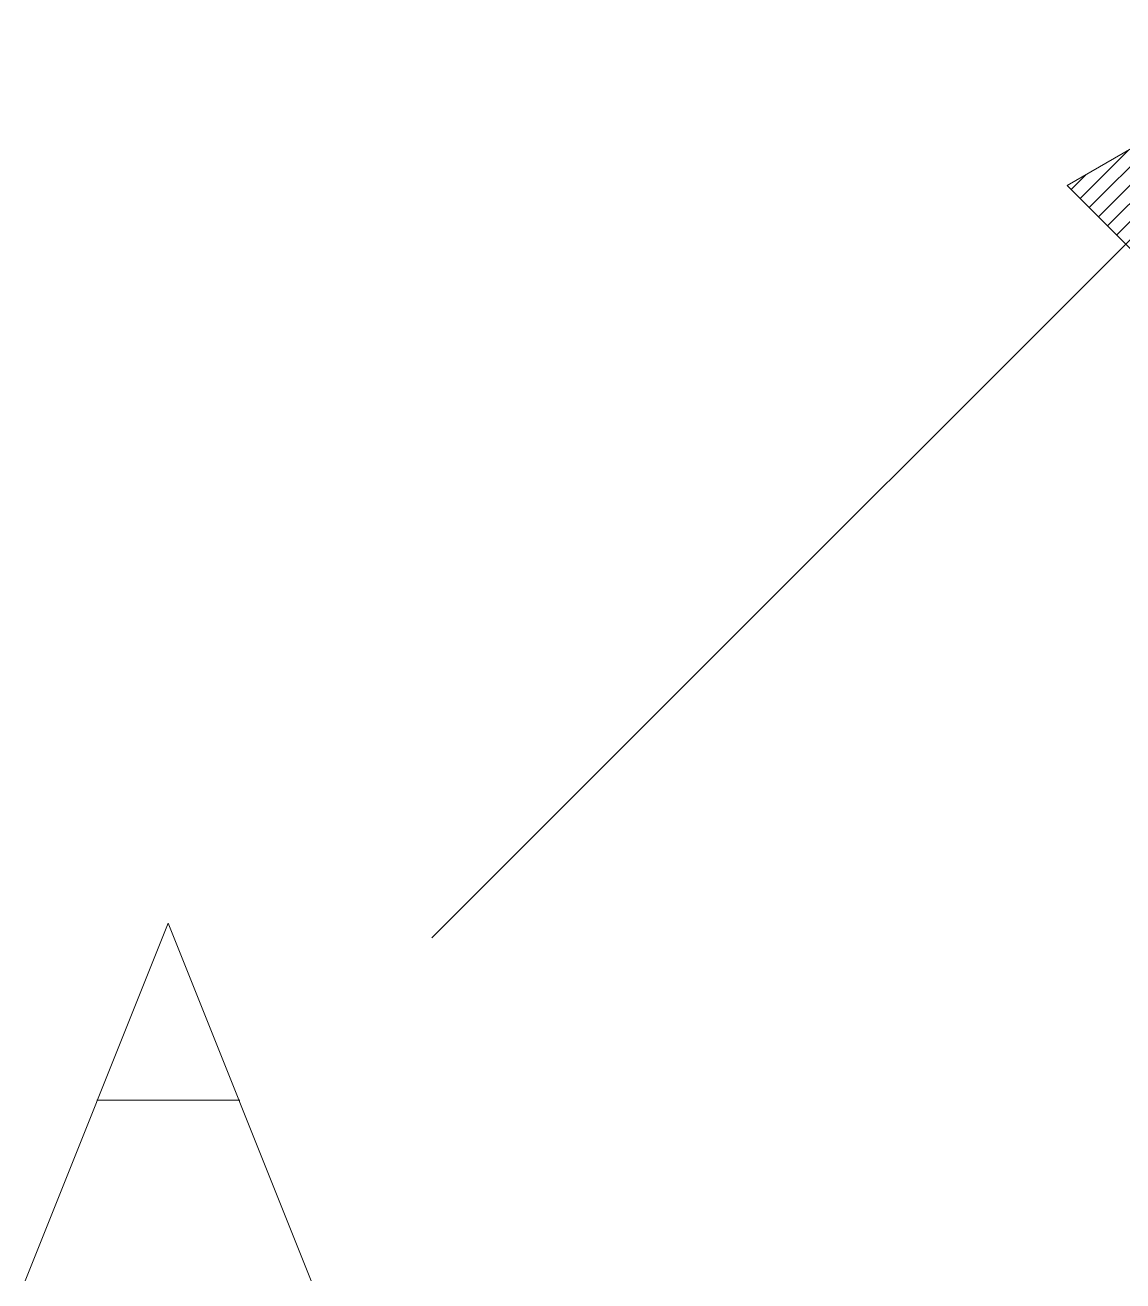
# Model space of a CAD drawing. Header units: millimetres. Extents: x 0 to 2941, y -405 to 1422.
# Drawn here: x 184 to 269, y 8.7 to 106 of the extents above; entities that cross this region are included whole.
import ezdxf

# ---------------------------------------------------------------- set-up
doc = ezdxf.new("R2010")
doc.units = ezdxf.units.MM
doc.layers.add('FINE', color=9, linetype='Continuous')

msp = doc.modelspace()

# ---------------------------------------------------------------- linework, layer by layer
at = {"layer": 'FINE', "lineweight": 9}
for p, q in [((268.545, 89.771), (282.877, 104.102)), ((267.838, 90.478), (279.531, 102.171)), ((267.131, 91.185), (276.185, 100.239)), ((266.424, 91.892), (272.839, 98.307)), ((265.717, 92.599), (269.493, 96.375)), ((265.01, 93.306), (266.147, 94.443)), ((265.01, 93.306), (266.147, 94.443)), ((189.542, 22.749), (200.625, 22.749))]:
    msp.add_line(p, q, dxfattribs=at)
for points in [[(215.512, 35.323), (286.223, 106.034), (264.705, 93.611), (273.8, 84.516), (286.223, 106.034)], [(184, 8.749), (195.083, 36.457), (206.167, 8.749)]]:
    msp.add_lwpolyline(points, dxfattribs=at)

doc.saveas('drawing.dxf')
